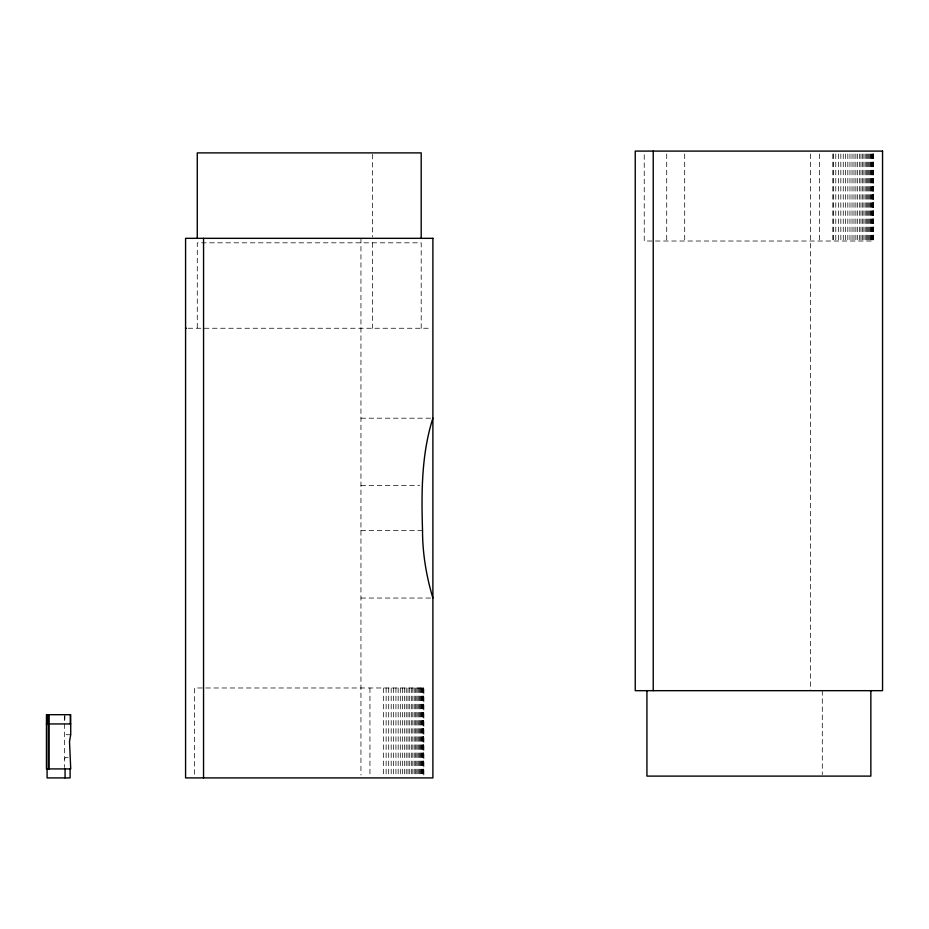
<?xml version="1.0" encoding="UTF-8"?>
<svg xmlns="http://www.w3.org/2000/svg" width="929" height="929" viewBox="0 0 929 929"><rect width="100%" height="100%" fill="white"/><g stroke="black" fill="none" stroke-linecap="round" stroke-linejoin="round"><path stroke-width="0.7" stroke-dasharray="4.64 3.48" d="M64.438 759.039L65.541 757.367L68.479 757.24M188.088 328.251L431.033 328.251M360.951 418.189L432.891 418.189M360.951 485.635L419.664 485.635M360.951 530.598L422.532 530.598M360.951 598.044L432.891 598.044M70.732 734.746L65.773 734.688L64.438 732.946M873.562 153.993L873.504 241.017L644.227 241.017L644.227 153.993M873.353 153.993L873.353 241.017M873.109 153.993L873.109 241.017M872.761 153.993L872.761 241.017M872.319 153.993L872.319 241.017M871.774 153.993L871.774 241.017M871.123 153.993L871.123 241.017M870.392 153.993L870.392 241.017M869.544 153.993L869.544 241.017M868.615 153.993L868.615 241.017M867.581 153.993L867.581 241.017M866.443 153.993L866.443 241.017M865.224 153.993L865.224 241.017M863.9 153.993L863.9 241.017M862.484 153.993L862.484 241.017M860.974 153.993L860.974 241.017M859.36 153.993L859.36 241.017M857.664 153.993L857.664 241.017M855.876 153.993L855.876 241.017M853.995 153.993L853.995 241.017M852.032 153.993L852.032 241.017M849.965 153.993L849.965 241.017M847.817 153.993L847.817 241.017M845.587 153.993L845.587 241.017M843.265 153.993L843.265 241.017M840.85 153.993L840.85 241.017M838.364 153.993L838.364 241.017M835.786 153.993L835.786 241.017M833.127 153.993L833.127 241.017M833.023 153.993L833.023 241.017M822.293 690.677L822.293 774.67M819.599 153.993L819.599 241.017M810.611 153.993L810.611 690.677M684.696 153.993L684.696 241.017M666.72 153.993L666.72 241.017M423.845 775.007L423.845 687.983L194.579 687.983L194.579 775.007M423.705 687.983L423.705 775.007M423.45 687.983L423.45 775.007M423.101 687.983L423.101 775.007M422.66 687.983L422.66 775.007M422.114 687.983L422.114 775.007M421.476 687.983L421.476 775.007M421.197 328.251L421.197 242.817L197.273 242.817L197.273 328.251M420.732 687.983L420.732 775.007M419.885 687.983L419.885 775.007M418.956 687.983L418.956 775.007M417.922 687.983L417.922 775.007M416.784 687.983L416.784 775.007M415.565 687.983L415.565 775.007M414.241 687.983L414.241 775.007M412.824 687.983L412.824 775.007M411.315 687.983L411.315 775.007M409.712 687.983L409.712 775.007M408.005 687.983L408.005 775.007M406.217 687.983L406.217 775.007M404.336 687.983L404.336 775.007M402.373 687.983L402.373 775.007M400.306 687.983L400.306 775.007M398.158 687.983L398.158 775.007M395.928 687.983L395.928 775.007M393.606 687.983L393.606 775.007M391.19 687.983L391.19 775.007M388.705 687.983L388.705 775.007M386.127 687.983L386.127 775.007M383.468 687.983L383.375 775.007M372.634 154.33L372.634 236.872M372.634 242.817L372.634 328.251M369.939 687.983L369.939 775.007M360.951 238.323L360.951 775.007M64.891 714.691L64.891 722.634M64.438 716.015L64.438 722.634M64.438 723.946L64.438 767.47"/><path stroke-width="1.39" d="M432.891 418.189C421.36 454.374 421.371 493.009 422.532 530.598C422.521 553.44 426.353 576.224 432.891 598.044M185.579 328.251L186.311 328.251M46.45 723.946L70.697 723.946M870.856 690.677L870.856 776.11L646.932 776.11L646.932 690.677M653.226 151.09L653.226 690.677M421.197 238.323L421.197 152.89L197.273 152.89L197.273 238.323M203.567 238.323L203.544 777.91M70.279 714.691L70.279 723.946M70.093 768.922L70.093 777.91L47.089 777.91L47.089 768.922M65.065 768.922L65.065 777.91M49.144 714.691L49.144 768.922M48.25 714.691L48.25 768.922M46.903 714.691L46.903 723.946M69.501 741.4L70.732 768.922L46.45 768.922L46.45 714.691L70.697 714.691L70.732 734.746L69.501 741.4M882.55 151.09L635.239 151.09L635.239 690.677L882.55 690.677L882.55 151.09M432.891 238.323L185.579 238.323L185.579 777.91L432.891 777.91L432.891 238.323"/></g></svg>
